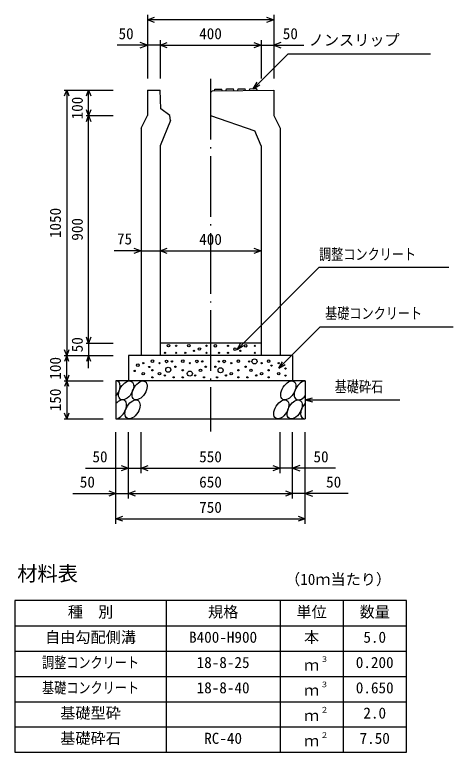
# Model space of a CAD drawing. Units: millimetres, scale not verified. Extents: x -16800 to 16800, y -5940 to 5940.
# Drawn here: x 11807 to 13543, y 961 to 3879 of the extents above; entities that cross this region are included whole.
import ezdxf
from ezdxf.enums import TextEntityAlignment as Align

# ---------------------------------------------------------------- set-up
doc = ezdxf.new("R2010")
doc.units = ezdxf.units.MM
doc.header["$LTSCALE"] = 20
doc.linetypes.add('LONG_DASHED_DOTTED', pattern=[15.25, 12, -1.5, 0.25, -1.5])
for name, color, linetype, lineweight in [('0-0_DIM', 7, 'Continuous', 25), ('0-2_HATCH', 6, 'Continuous', 25), ('0-3_HYO', 3, 'Continuous', 25), ('0-4_HYO2', 4, 'Continuous', 25), ('0-5_OUTLINE', 3, 'Continuous', 25), ('0-6_TXT', 7, 'Continuous', 25)]:
    doc.layers.add(name, color=color, linetype=linetype, lineweight=lineweight)
doc.styles.add('ＭＳ ゴシック', font='')
doc.styles.get('ＭＳ ゴシック').set_extended_font_data('MS Gothic')

msp = doc.modelspace()

# ---------------------------------------------------------------- linework, layer by layer
at = {"layer": '0-0_DIM'}
for p, q in [((12331.78, 3878.57), (12331.78, 3626.83)), ((12831.78, 3858.57), (12331.78, 3858.57)), ((12831.78, 3878.57), (12831.78, 3626.83)), ((12381.78, 3778.57), (12381.78, 3626.83)), ((12781.78, 3778.57), (12781.78, 3626.83)), ((12331.78, 3758.57), (12212.12, 3758.57)), ((12381.78, 3758.57), (12331.78, 3758.57)), ((12381.78, 3758.57), (12781.78, 3758.57)), ((12781.78, 3758.57), (12831.78, 3758.57)), ((12831.78, 3758.57), (12951.45, 3758.57)), ((12750.73, 3586.05), (12887.94, 3723.26)), ((13451.84, 3723.26), (12887.94, 3723.26)), ((12750.73, 3586.05), (12765.73, 3612.03)), ((12750.73, 3586.05), (12776.71, 3601.05)), ((12002.58, 3579.86), (12195.91, 3579.86)), ((12012.58, 3579.86), (12012.58, 2529.86)), ((12099.25, 3479.36), (12099.25, 3579.86)), ((12089.25, 3479.36), (12195.91, 3479.36)), ((12099.25, 2579.86), (12099.25, 3479.36)), ((12306.78, 2944.86), (12200.6, 2944.86)), ((12306.78, 2944.86), (12381.78, 2944.86)), ((12381.78, 2944.86), (12781.78, 2944.86)), ((13015.44, 2643.52), (12851.78, 2479.86)), ((13015.44, 2643.52), (13542.51, 2643.52)), ((12089.25, 2579.86), (12195.91, 2579.86)), ((12099.25, 2579.86), (12099.25, 2529.86)), ((12686.78, 2554.86), (12701.78, 2580.84)), ((12686.78, 2554.86), (12712.76, 2569.86)), ((12002.58, 2529.86), (12195.91, 2529.86)), ((12012.58, 2429.86), (12012.58, 2529.86)), ((12099.25, 2479.86), (12099.25, 2529.86)), ((12851.78, 2479.86), (12866.78, 2505.84)), ((12851.78, 2479.86), (12877.76, 2494.86)), ((12002.58, 2429.86), (12156.78, 2429.86)), ((12012.58, 2429.86), (12012.58, 2279.86)), ((12956.78, 2354.86), (12985.76, 2362.63)), ((12956.78, 2354.86), (13330.68, 2354.86)), ((12956.78, 2354.86), (12985.76, 2347.1)), ((12002.58, 2279.86), (12156.78, 2279.86)), ((12206.78, 1864.85), (12206.78, 2227.19)), ((12256.78, 1964.85), (12256.78, 2227.19)), ((12306.78, 2064.85), (12306.78, 2227.19)), ((12856.78, 2064.85), (12856.78, 2227.19)), ((12906.78, 1964.85), (12906.78, 2227.19)), ((12956.78, 1864.85), (12956.78, 2227.19)), ((12086.78, 2084.85), (12306.78, 2084.85)), ((12306.78, 2084.85), (12856.78, 2084.85)), ((13076.78, 2084.85), (12856.78, 2084.85)), ((12036.78, 1984.85), (12256.78, 1984.85)), ((12256.78, 1984.85), (12906.78, 1984.85)), ((13126.78, 1984.85), (12906.78, 1984.85)), ((12206.78, 1884.85), (12956.78, 1884.85))]:
    msp.add_line(p, q, dxfattribs=at)
at = {"layer": '0-0_DIM', "linetype": 'LONG_DASHED_DOTTED'}
msp.add_line((12581.78, 3624.66), (12581.78, 2229.86), dxfattribs=at)
at = {"layer": '0-0_DIM'}
for points in [[(12360.01, 3848.31), (12331.82, 3858.57), (12360.01, 3868.83)], [(12803.63, 3868.83), (12831.82, 3858.57), (12803.63, 3848.31)], [(12303.59, 3748.31), (12331.78, 3758.57), (12303.59, 3768.83)], [(12409.97, 3748.31), (12381.78, 3758.57), (12409.97, 3768.83)], [(12753.67, 3768.83), (12781.86, 3758.57), (12753.67, 3748.31)], [(12859.9, 3768.83), (12831.71, 3758.57), (12859.9, 3748.31)], [(12004.37, 3557.31), (12012.58, 3579.86), (12020.79, 3557.31)], [(12091.04, 3557.31), (12099.25, 3579.86), (12107.46, 3557.31)], [(12107.46, 3501.92), (12099.25, 3479.36), (12091.04, 3501.92)], [(12091.04, 3456.81), (12099.25, 3479.36), (12107.46, 3456.81)], [(12278.59, 2955.12), (12306.78, 2944.86), (12278.59, 2934.6)], [(12409.97, 2934.6), (12381.78, 2944.86), (12409.97, 2955.12)], [(12753.59, 2955.12), (12781.78, 2944.86), (12753.59, 2934.6)], [(12686.78, 2554.86), (13011.25, 2879.33), (13524.8, 2879.33)], [(12107.46, 2602.42), (12099.25, 2579.86), (12091.04, 2602.42)], [(12020.79, 2552.42), (12012.58, 2529.86), (12004.37, 2552.42)], [(12020.79, 2507.31), (12012.58, 2529.86), (12004.37, 2507.31)], [(12107.46, 2507.31), (12099.25, 2529.86), (12091.04, 2507.31)], [(12020.79, 2452.42), (12012.58, 2429.86), (12004.37, 2452.42)], [(12020.79, 2407.31), (12012.58, 2429.86), (12004.37, 2407.31)], [(12020.79, 2302.42), (12012.58, 2279.86), (12004.37, 2302.42)], [(12228.59, 2095.11), (12256.78, 2084.85), (12228.59, 2074.59)], [(12334.97, 2074.59), (12306.78, 2084.85), (12334.97, 2095.11)], [(12828.59, 2095.11), (12856.78, 2084.85), (12828.59, 2074.59)], [(12934.97, 2095.11), (12906.78, 2084.85), (12934.97, 2074.59)], [(12178.59, 1995.11), (12206.78, 1984.85), (12178.59, 1974.59)], [(12284.97, 1974.59), (12256.78, 1984.85), (12284.97, 1995.11)], [(12878.59, 1995.11), (12906.78, 1984.85), (12878.59, 1974.59)], [(12984.97, 1995.11), (12956.78, 1984.85), (12984.97, 1974.59)], [(12234.97, 1874.59), (12206.78, 1884.85), (12234.97, 1895.11)], [(12928.59, 1895.11), (12956.78, 1884.85), (12928.59, 1874.59)]]:
    msp.add_lwpolyline(points, dxfattribs=at)
at = {"layer": '0-2_HATCH'}
for p, q in [((12597.78, 3578.02), (12599.23, 3584.54)), ((12599.23, 3584.54), (12626.23, 3584.81)), ((12627.78, 3578.32), (12626.23, 3584.81)), ((12643.78, 3578.48), (12645.23, 3585)), ((12645.23, 3585), (12672.23, 3585.27)), ((12673.78, 3578.78), (12672.23, 3585.27)), ((12689.78, 3578.94), (12691.23, 3585.46)), ((12691.23, 3585.46), (12718.23, 3585.73)), ((12719.78, 3579.24), (12718.23, 3585.73)), ((12735.78, 3579.4), (12737.23, 3585.92)), ((12737.23, 3585.92), (12764.23, 3586.19)), ((12765.78, 3579.7), (12764.23, 3586.19))]:
    msp.add_line(p, q, dxfattribs=at)
for centre, radius in [((12415.3, 2569.17), 5), ((12445.75, 2569.17), 2.5), ((12495.66, 2569.17), 5), ((12565.75, 2569.17), 2.5), ((12600.92, 2568.89), 5), ((12650.82, 2568.89), 2.5), ((12720.92, 2568.89), 5), ((12757.14, 2568.89), 2.5), ((12401.28, 2541.16), 2.5), ((12445.75, 2541.16), 2.5), ((12481.64, 2541.16), 2.5), ((12516.69, 2549.04), 2.5), ((12537.71, 2556.04), 5), ((12565.75, 2541.16), 2.5), ((12614.94, 2540.88), 2.5), ((12650.82, 2540.88), 2.5), ((12678.86, 2555.76), 5), ((12699.89, 2548.76), 2.5), ((12757.14, 2540.88), 2.5), ((12351.75, 2507.92), 5), ((12407.82, 2507.04), 5), ((12428.86, 2507.04), 2.5), ((12471.75, 2507.92), 5), ((12527.82, 2507.04), 5), ((12548.86, 2507.04), 2.5), ((12614.71, 2507.04), 2.5), ((12635.74, 2507.04), 5), ((12691.82, 2507.92), 5), ((12734.71, 2507.04), 2.5), ((12755.74, 2507.04), 10), ((12811.82, 2507.92), 5), ((12293.9, 2492.42), 5), ((12315.47, 2500.04), 2.5), ((12339.33, 2485.12), 2.5), ((12379.79, 2500.04), 2.5), ((12414.36, 2474.03), 10), ((12442.87, 2486.03), 2.5), ((12499.79, 2500.04), 2.5), ((12562.87, 2486.03), 2.5), ((12600.69, 2486.03), 2.5), ((12621.72, 2472.02), 10), ((12663.78, 2500.04), 2.5), ((12720.69, 2486.03), 2.5), ((12783.78, 2500.04), 2.5), ((12823.16, 2490.35), 2.5), ((12851.72, 2500.04), 2.5), ((12878.58, 2478.82), 2.5), ((12281.48, 2469.62), 2.5), ((12315.47, 2458.89), 5), ((12351.75, 2472.02), 2.5), ((12379.79, 2458.89), 5), ((12400.82, 2451.89), 2.5), ((12471.75, 2472.02), 2.5), ((12499.79, 2458.89), 10), ((12520.82, 2451.89), 2.5), ((12541.84, 2472.02), 5), ((12642.75, 2451.89), 2.5), ((12663.78, 2458.89), 5), ((12691.82, 2472.02), 2.5), ((12741.72, 2472.02), 5), ((12762.75, 2451.89), 2.5), ((12783.78, 2458.89), 5), ((12811.82, 2472.02), 2.5), ((12851.72, 2458.89), 5), ((12878.58, 2450.81), 2.5), ((12351.75, 2444.01), 2.5), ((12435.86, 2444.01), 2.5), ((12471.75, 2444.01), 2.5), ((12555.86, 2444.01), 2.5), ((12607.7, 2444.01), 2.5), ((12691.82, 2444.01), 2.5), ((12727.7, 2444.01), 2.5), ((12811.82, 2444.01), 2.5)]:
    msp.add_circle(centre, radius, dxfattribs=at)
for centre, start_param, end_param in [((12194.42, 2392.34), 4.385593, 6.6745444), ((12942.93, 2392.34), 0.3357715, 4.4411806), ((12219.74, 2317.35), 3.5111464, 7.548991), ((12968.25, 2317.35), 1.2110787, 3.5658734)]:
    msp.add_ellipse(centre, major_axis=(21.81, 35.31), ratio=0.5792, start_param=start_param, end_param=end_param, dxfattribs=at)
for centre in [(12247.63, 2392.34), (12300.84, 2392.34), (12889.72, 2392.34), (12272.95, 2317.35), (12861.83, 2317.35), (12915.04, 2317.35)]:
    msp.add_ellipse(centre, major_axis=(21.81, 35.31), ratio=0.5792, dxfattribs=at)
at = {"layer": '0-3_HYO'}
for p, q in [((12406.78, 1560.9), (12406.78, 960.9)), ((12856.78, 1560.9), (12856.78, 960.9)), ((13106.78, 1560.9), (13106.78, 960.9)), ((11806.78, 1460.9), (13356.78, 1460.9))]:
    msp.add_line(p, q, dxfattribs=at)
msp.add_lwpolyline([(11806.78, 960.9), (13356.78, 960.9), (13356.78, 1560.9), (11806.78, 1560.9)], close=True, dxfattribs=at)
at = {"layer": '0-4_HYO2'}
for p, q in [((11806.78, 1360.9), (13356.78, 1360.9)), ((11806.78, 1260.9), (13356.78, 1260.9)), ((11806.78, 1160.9), (13356.78, 1160.9)), ((11806.78, 1060.9), (13356.78, 1060.9))]:
    msp.add_line(p, q, dxfattribs=at)
at = {"layer": '0-5_OUTLINE'}
for p, q in [((12331.78, 3580.36), (12331.78, 3479.86)), ((12331.78, 3580.36), (12381.8, 3579.86)), ((12384.78, 3506.86), (12381.8, 3579.86)), ((12581.78, 3574.66), (12586.28, 3574.66)), ((12586.28, 3574.66), (12587.78, 3577.92)), ((12587.78, 3577.92), (12831.78, 3580.36)), ((12831.78, 3580.36), (12831.78, 3479.86)), ((12420.8, 3479.86), (12384.78, 3506.86)), ((12306.78, 3429.86), (12331.78, 3479.86)), ((12423.8, 3459.9), (12420.8, 3479.86)), ((12581.78, 3479.86), (12756.57, 3419.86)), ((12831.78, 3479.86), (12856.78, 3429.86)), ((12423.8, 3459.9), (12381.78, 3359.86)), ((12306.78, 3429.86), (12306.78, 2529.86)), ((12781.78, 3359.86), (12756.57, 3419.86)), ((12856.78, 3429.86), (12856.78, 2529.86)), ((12781.78, 3359.86), (12781.78, 2529.86)), ((12781.78, 2579.86), (12381.78, 2579.86)), ((12856.78, 2529.86), (12781.78, 2529.86)), ((12906.78, 2529.86), (12906.78, 2429.86)), ((12956.78, 2429.86), (12956.78, 2279.86)), ((12206.78, 2279.86), (12956.78, 2279.86))]:
    msp.add_line(p, q, dxfattribs=at)
for points in [[(12381.78, 3359.86), (12381.78, 2529.86), (12306.78, 2529.86)], [(12906.78, 2529.86), (12256.78, 2529.86), (12256.78, 2429.86)], [(12956.78, 2429.86), (12206.78, 2429.86), (12206.78, 2279.86)]]:
    msp.add_lwpolyline(points, dxfattribs=at)

# ---------------------------------------------------------------- texts
at = {"layer": '0-0_DIM', "style": 'ＭＳ ゴシック'}
for s, p in [('50', (12217.6, 3768.57)), ('400', (12536.78, 3768.57)), ('50', (12867.7, 3768.57)), ('ノンスリップ', (12970.3, 3743.44)), ('75', (12211.61, 2956.69)), ('400', (12536.78, 2954.86)), ('50', (12114.34, 2094.85)), ('550', (12536.78, 2094.85)), ('50', (12989.22, 2094.85)), ('50', (12064.34, 1994.85)), ('650', (12536.78, 1994.85)), ('50', (13039.22, 1994.85)), ('750', (12536.78, 1894.85))]:
    msp.add_text(s, height=43.99, dxfattribs=at).set_placement(p, align=Align.BOTTOM_LEFT)
for s, p in [('100', (12089.25, 3464.61)), ('1050', (12002.58, 2994.86)), ('900', (12089.25, 2984.61)), ('50', (12089.25, 2543.19)), ('100', (12002.58, 2434.86)), ('150', (12002.58, 2309.86))]:
    msp.add_text(s, height=43.99, rotation=90, dxfattribs=at).set_placement(p, align=Align.BOTTOM_LEFT)
at = {"layer": '0-0_DIM', "style": 'ＭＳ ゴシック', "width": 0.8}
for s, p in [('調整コンクリート', (13011.25, 2895.75)), ('基礎コンクリート', (13035.44, 2662.25)), ('基礎砕石', (13073.1, 2372.04))]:
    msp.add_text(s, height=43.99, dxfattribs=at).set_placement(p, align=Align.BOTTOM_LEFT)
at = {"layer": '0-6_TXT', "style": 'ＭＳ ゴシック'}
for s, height, p in [('材料表', 58.65, (11816.78, 1620.9)), ('（10ｍ当たり）', 43.99, (12876.78, 1609.9)), ('種\u3000別', 43.99, (12016.78, 1480.9)), ('規格', 43.99, (12571.78, 1480.9)), ('単位', 43.99, (12921.78, 1480.9)), ('数量', 43.99, (13171.78, 1480.9)), ('自由勾配側溝', 43.99, (11926.78, 1380.9)), ('B400-H900', 43.99, (12496.78, 1380.9)), ('本', 43.99, (12951.78, 1380.9)), ('5.0', 43.99, (13186.78, 1380.9)), ('18-8-25', 43.99, (12526.78, 1280.9)), ('ｍ', 43.99, (12951.78, 1270.9)), ('３', 21.99, (13017.32, 1311.27)), ('0.200', 43.99, (13156.78, 1280.9)), ('18-8-40', 43.99, (12526.78, 1180.9)), ('３', 21.99, (13017.32, 1211.27)), ('0.650', 43.99, (13156.78, 1180.9)), ('ｍ', 43.99, (12951.78, 1170.9)), ('基礎型砕', 43.99, (11986.78, 1080.9)), ('２', 21.99, (13017.32, 1111.27)), ('ｍ', 43.99, (12951.78, 1070.9)), ('2.0', 43.99, (13186.78, 1080.9)), ('基礎砕石', 43.99, (11986.78, 980.9)), ('RC-40', 43.99, (12556.78, 980.9)), ('２', 21.99, (13017.32, 1011.27)), ('7.50', 43.99, (13171.78, 980.9)), ('ｍ', 43.99, (12951.78, 970.9))]:
    msp.add_text(s, height=height, dxfattribs=at).set_placement(p, align=Align.BOTTOM_LEFT)
at = {"layer": '0-6_TXT', "style": 'ＭＳ ゴシック', "width": 0.8}
for s, p in [('調整コンクリート', (11914.78, 1280.9)), ('基礎コンクリート', (11914.78, 1180.9))]:
    msp.add_text(s, height=43.99, dxfattribs=at).set_placement(p, align=Align.BOTTOM_LEFT)

doc.saveas('drawing.dxf')
